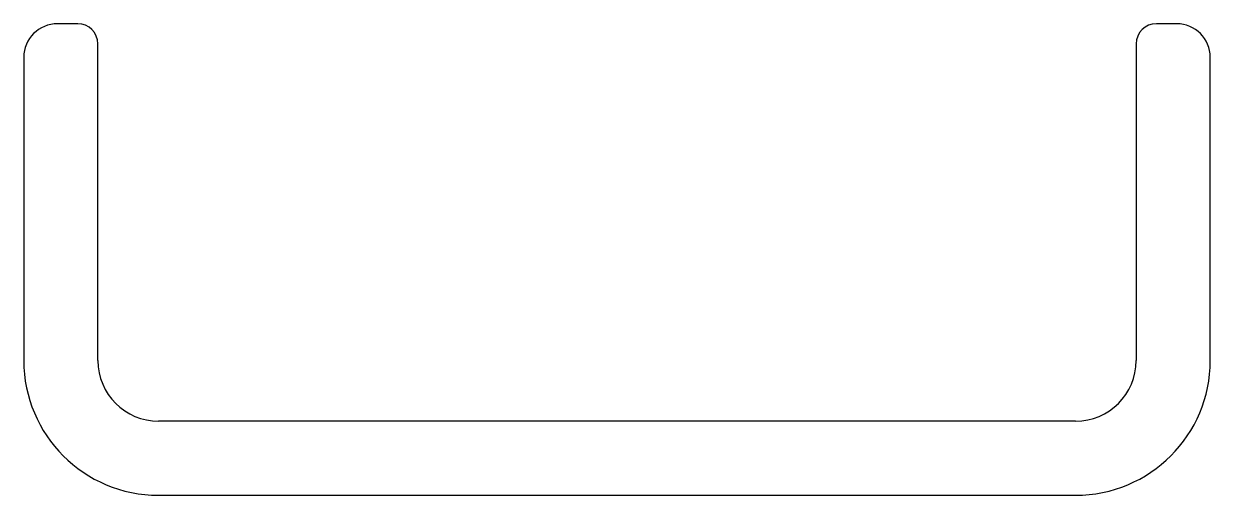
# Model space of a CAD drawing. Extents: x 767 to 784.6, y 423.3 to 430.3.
import ezdxf

# ---------------------------------------------------------------- set-up
doc = ezdxf.new("R2010")
doc.units = 0
doc.layers.get('0').update_dxf_attribs({"linetype": 'CONTINUOUS'})

msp = doc.modelspace()

# ---------------------------------------------------------------- linework, layer by layer
at = {"color": 0}
for p, q in [((767.85, 430.255), (767.55, 430.255)), ((767.85, 430.255), (767.55, 430.255)), ((784.15, 430.255), (783.85, 430.255)), ((784.15, 430.255), (783.85, 430.255)), ((768.15, 425.255), (768.15, 429.955)), ((768.15, 425.255), (768.15, 429.955)), ((783.55, 429.955), (783.55, 425.255)), ((783.55, 429.955), (783.55, 425.255)), ((767.05, 429.755), (767.05, 425.255)), ((767.05, 429.755), (767.05, 425.255)), ((784.65, 425.255), (784.65, 429.755)), ((784.65, 425.255), (784.65, 429.755)), ((782.65, 424.355), (769.05, 424.355)), ((782.65, 424.355), (769.05, 424.355)), ((769.05, 423.255), (782.65, 423.255)), ((769.05, 423.255), (782.65, 423.255))]:
    msp.add_line(p, q, dxfattribs=at)
for centre, radius, start, end in [((767.55, 429.755), 0.5, 90, 180), ((767.55, 429.755), 0.5, 90, 180), ((767.85, 429.955), 0.3, 0, 90), ((767.85, 429.955), 0.3, 0, 90), ((783.85, 429.955), 0.3, 90, 180), ((783.85, 429.955), 0.3, 90, 180), ((784.15, 429.755), 0.5, 0, 90), ((784.15, 429.755), 0.5, 0, 90), ((769.05, 425.255), 2, 180, 270), ((769.05, 425.255), 2, 180, 270), ((769.05, 425.255), 0.9, 180, 270), ((769.05, 425.255), 0.9, 180, 270), ((782.65, 425.255), 2, 270, 0), ((782.65, 425.255), 0.9, 270, 0), ((782.65, 425.255), 2, 270, 0), ((782.65, 425.255), 0.9, 270, 0)]:
    msp.add_arc(centre, radius, start, end, dxfattribs=at)

doc.saveas('drawing.dxf')
